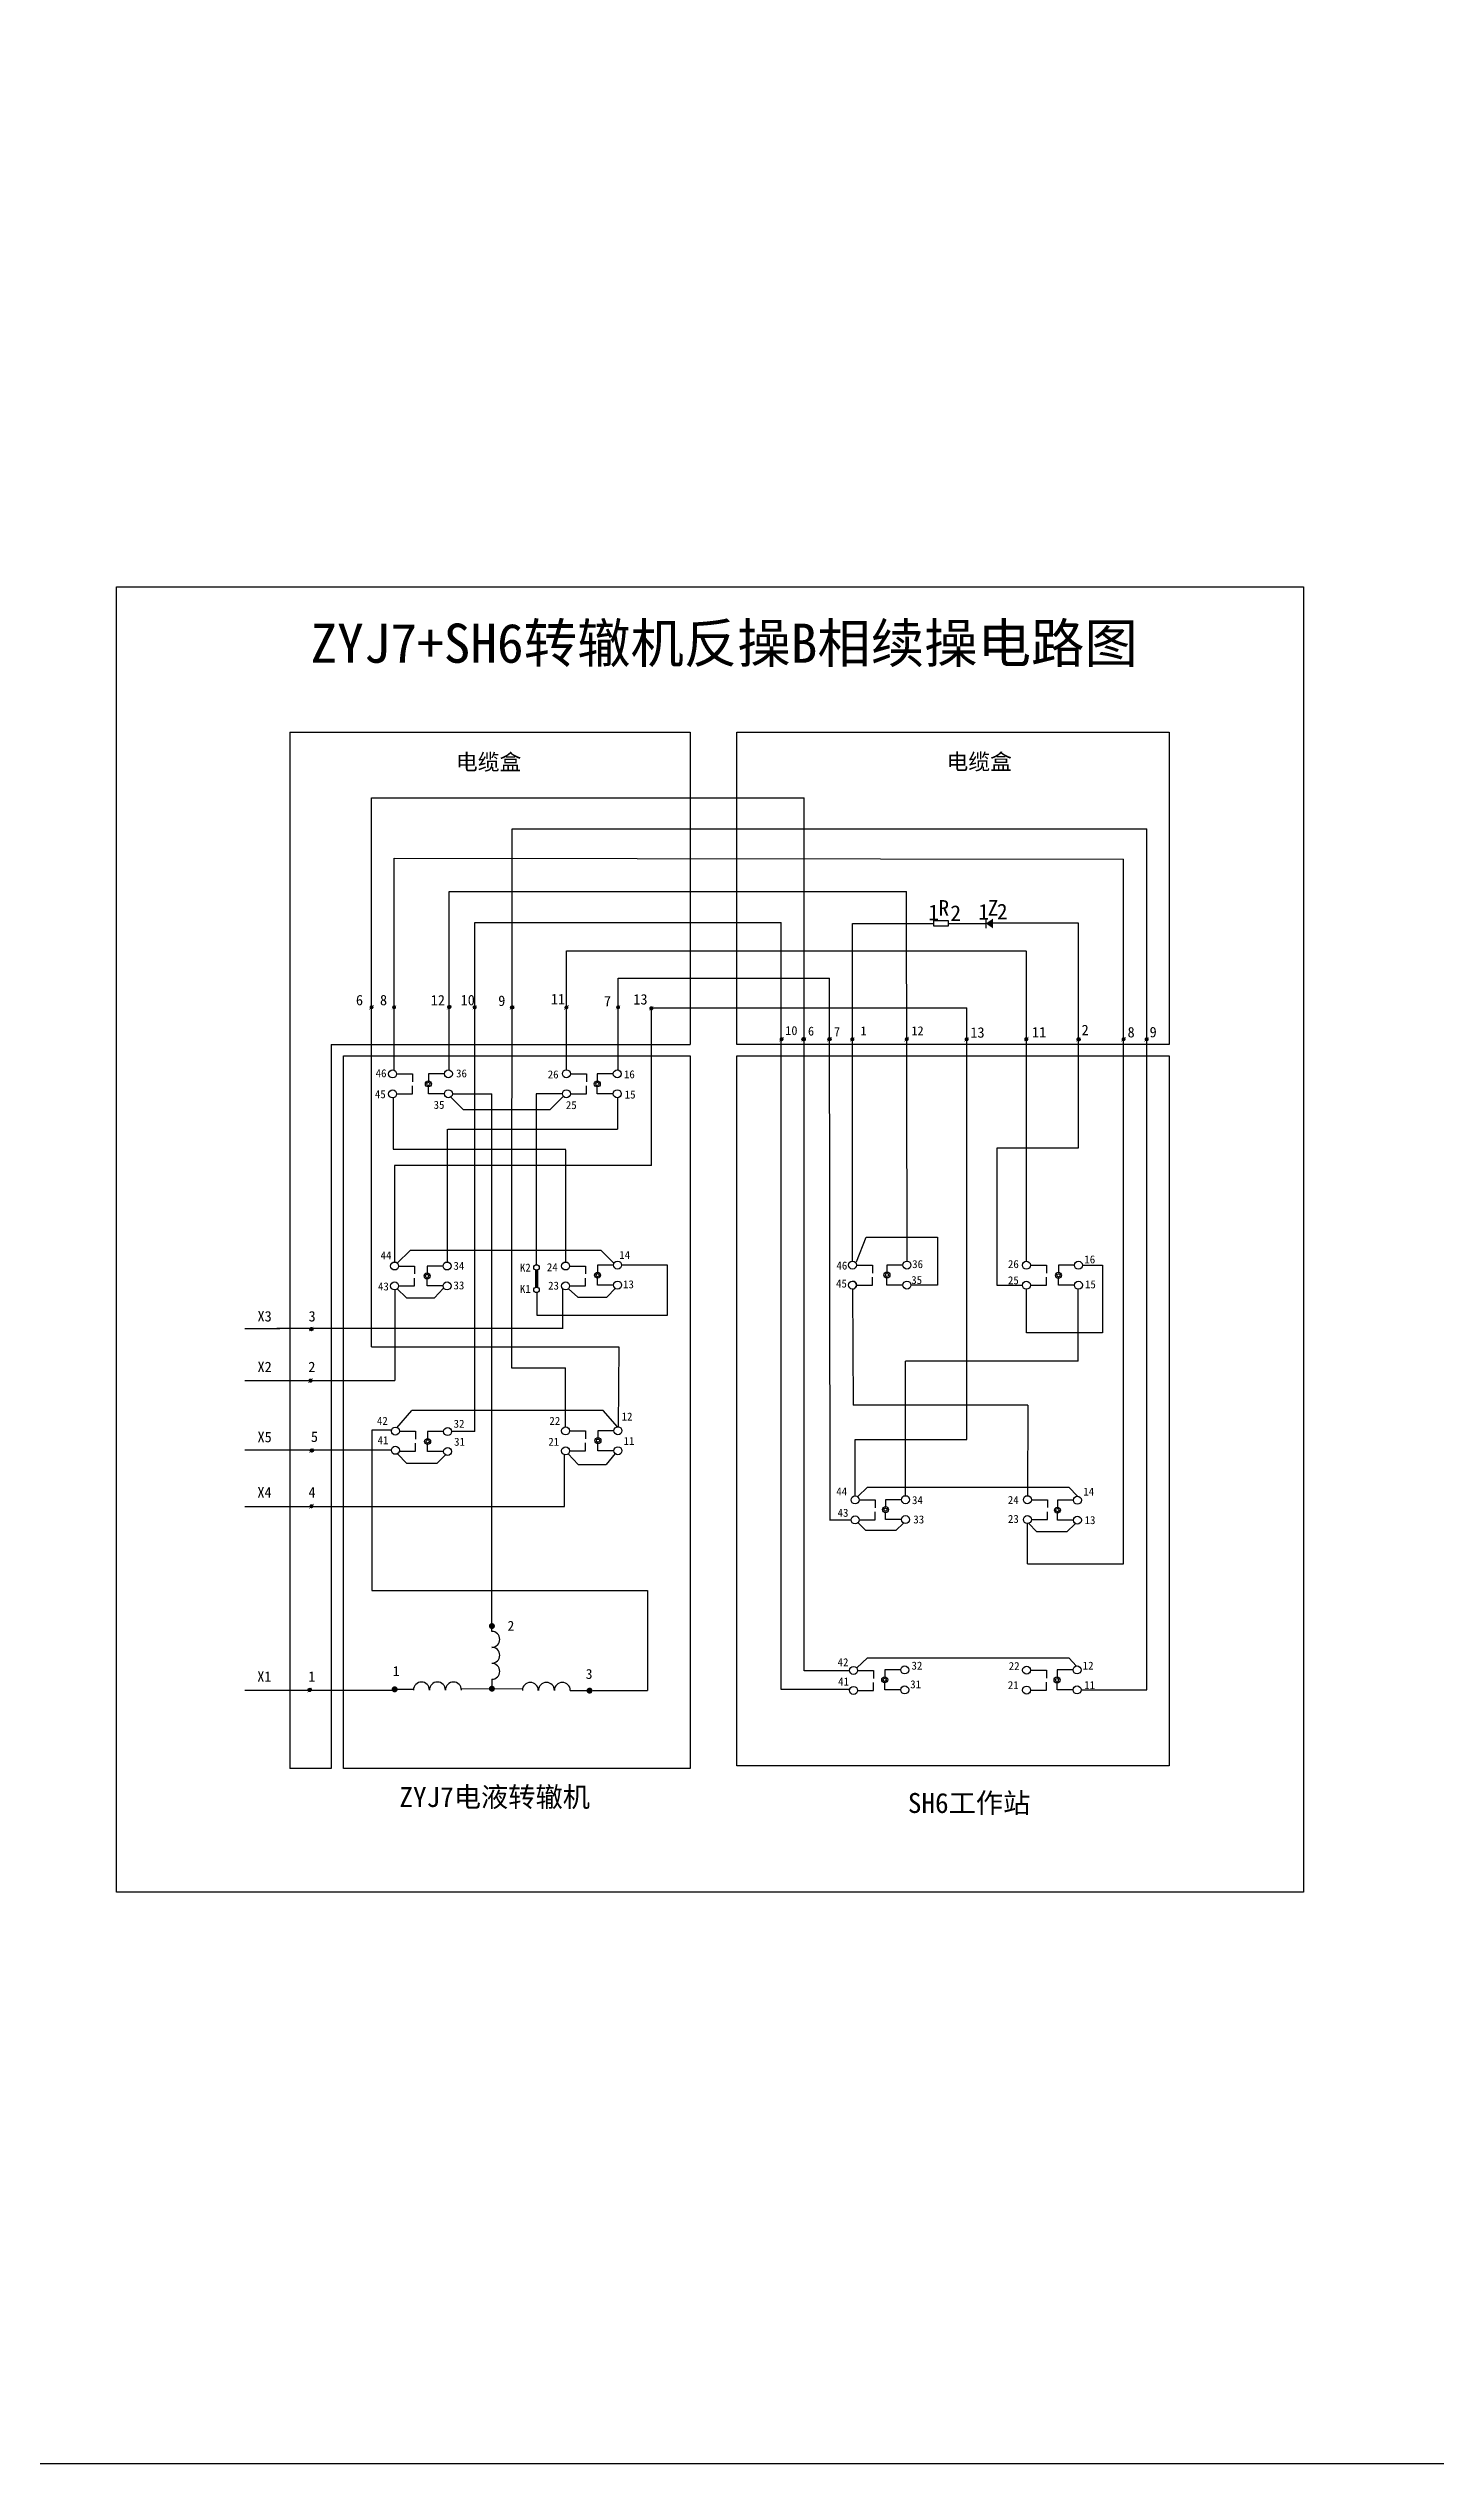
# Model space of a CAD drawing. Header units: millimetres. Extents: x 683 to 10813, y 550 to 4251.
# Drawn here: x 5162 to 6224, y 550 to 2400 of the extents above; entities that cross this region are included whole.
import ezdxf
from ezdxf.enums import TextEntityAlignment as Align

# ---------------------------------------------------------------- set-up
doc = ezdxf.new("R2010")
doc.units = ezdxf.units.MM
doc.styles.add('宋体', font='SimSun.ttf')

# ---------------------------------------------------------------- blocks, each defined once
blk = doc.blocks.new('R')
blk.add_lwpolyline([(8, -1.6), (0, -1.6), (0, 1.6), (8, 1.6)], close=True)

msp = doc.modelspace()

# ---------------------------------------------------------------- hatches: boundary and pattern name
msp.add_hatch(color=256).paths.add_polyline_path([(5879.8, 1729.9), (5885.3, 1733.6), (5885.3, 1726.2)])
msp.add_hatch(color=256).paths.add_polyline_path([(5879.8, 1729.9), (5885.3, 1733.6), (5885.3, 1726.2)])

# ---------------------------------------------------------------- linework, layer by layer
for p, q in [((5346.7, 1876.5), (5346.7, 1082.5)), ((5346.7, 1876.5), (5653.3, 1876.5)), ((5653.3, 1876.5), (5653.3, 1637.3)), ((5409.2, 1826.2), (5740.6, 1826.2)), ((5516.6, 1389.4), (5517.1, 1802.3)), ((5517.1, 1802.3), (6003.1, 1802.3)), ((5426.5, 1617.5), (5426.7, 1780)), ((5426.5, 1617.5), (5426.7, 1780)), ((5426.7, 1780), (5985.4, 1779.1)), ((5426.7, 1780), (5985.4, 1779.1)), ((5985.4, 1301.2), (5985.4, 1779.1)), ((5985.4, 1239.3), (5985.4, 1779.1)), ((5468.6, 1617.6), (5468.6, 1754.4)), ((5468.6, 1754.4), (5819, 1754.4)), ((5819.7, 1471.3), (5819, 1754.4)), ((5819.7, 1471.3), (5819, 1754.4)), ((5488.4, 1340.6), (5488.3, 1730.7)), ((5488.3, 1730.7), (5723.1, 1730.7)), ((5488.4, 1340.6), (5488.3, 1730.7)), ((5488.3, 1730.7), (5723.1, 1730.7)), ((5723.1, 1143.2), (5723.1, 1730.7)), ((5777.6, 1729.9), (5840, 1729.9)), ((5777.7, 1471.2), (5777.6, 1729.9)), ((5777.7, 1471.2), (5777.6, 1729.9)), ((5851, 1729.9), (5854.5, 1729.9)), ((5851, 1729.9), (5854.5, 1729.9)), ((5854.5, 1729.9), (5879.7, 1729.9)), ((5854.5, 1729.9), (5879.8, 1729.9)), ((5879.8, 1733.6), (5879.8, 1726.2)), ((5879.8, 1733.6), (5879.8, 1726.2)), ((5950.8, 1730), (5885.3, 1730)), ((5950.8, 1730), (5885.3, 1730)), ((5950.8, 1558.1), (5950.8, 1730)), ((5558.5, 1618), (5558.5, 1708.8)), ((5558.5, 1708.8), (5910.4, 1708.8)), ((5558.5, 1618), (5558.5, 1708.8)), ((5558.5, 1708.8), (5910.4, 1708.8)), ((5910.8, 1708.8), (5910.8, 1471.1)), ((5910.8, 1708.8), (5910.8, 1471.1)), ((5598.1, 1618), (5598.1, 1688)), ((5598.1, 1618), (5598.1, 1687.5)), ((5598.2, 1688), (5760.2, 1687.9)), ((5760.6, 1272.9), (5760.2, 1687.9)), ((5623.8, 1544.5), (5623.8, 1665.2)), ((5625.1, 1665.2), (5865.2, 1665.2)), ((5625.1, 1665.2), (5865.2, 1665.2)), ((5865.2, 1334.5), (5865.2, 1665.2)), ((5378.2, 1637.3), (5378.2, 1082.5)), ((5378.2, 1637.3), (5653.3, 1637.3)), ((5428.5, 1614.6), (5440.7, 1614.6)), ((5428.5, 1614.6), (5440.7, 1614.6)), ((5440.7, 1614.6), (5440.7, 1608.5)), ((5440.7, 1614.6), (5440.7, 1608.5)), ((5465.1, 1614.7), (5452.8, 1614.7)), ((5452.8, 1614.7), (5452.8, 1608.6)), ((5465.1, 1614.7), (5452.8, 1614.7)), ((5452.8, 1614.7), (5452.8, 1608.6)), ((5561.5, 1614.8), (5573.8, 1614.8)), ((5561.5, 1614.8), (5573.8, 1614.8)), ((5573.8, 1614.8), (5573.8, 1608.7)), ((5573.8, 1614.8), (5573.8, 1608.7)), ((5594.5, 1614.7), (5582.2, 1614.7)), ((5582.2, 1614.7), (5582.2, 1608.6)), ((5594.5, 1614.7), (5582.2, 1614.7)), ((5582.2, 1614.7), (5582.2, 1608.6)), ((5425.9, 1596.2), (5425.9, 1557.1)), ((5425.9, 1596.2), (5425.9, 1557.1)), ((5428.5, 1599.3), (5440.7, 1599.3)), ((5428.5, 1599.3), (5440.7, 1599.3)), ((5440.7, 1599.3), (5440.7, 1605.4)), ((5440.7, 1599.3), (5440.7, 1605.4)), ((5452.8, 1599.4), (5452.8, 1605.5)), ((5452.8, 1599.4), (5452.8, 1605.5)), ((5465.1, 1599.4), (5452.8, 1599.4)), ((5465.1, 1599.4), (5452.8, 1599.4)), ((5470.2, 1596.6), (5479.5, 1587.3)), ((5470.2, 1596.6), (5479.5, 1587.3)), ((5471.2, 1599.4), (5501.5, 1599.4)), ((5471.2, 1599.4), (5501.5, 1599.4)), ((5501.5, 1194), (5501.5, 1599.4)), ((5501.5, 1194), (5501.5, 1599.4)), ((5555.4, 1599.3), (5535.3, 1599.3)), ((5555.4, 1599.3), (5535.3, 1599.3)), ((5535.3, 1599.3), (5535.4, 1468.5)), ((5556.3, 1597.5), (5546.1, 1587.3)), ((5556.3, 1597.5), (5546.1, 1587.3)), ((5561.5, 1599.5), (5573.8, 1599.5)), ((5561.5, 1599.5), (5573.8, 1599.5)), ((5573.8, 1599.5), (5573.8, 1605.6)), ((5573.8, 1599.5), (5573.8, 1605.6)), ((5582.2, 1599.4), (5582.2, 1605.5)), ((5582.2, 1599.4), (5582.2, 1605.5)), ((5594.5, 1599.4), (5582.2, 1599.4)), ((5594.5, 1599.4), (5582.2, 1599.4)), ((5597.6, 1596.2), (5597.6, 1572.4)), ((5597.6, 1596.2), (5597.6, 1572.4)), ((5479.5, 1587.3), (5546.1, 1587.3)), ((5479.5, 1587.3), (5546.1, 1587.3)), ((5425.9, 1557.1), (5558, 1557.1)), ((5425.9, 1557.1), (5558, 1557.1)), ((5467.5, 1470.9), (5467.5, 1572.4)), ((5467.7, 1572.4), (5597.6, 1572.4)), ((5558.2, 1470.9), (5558.2, 1556.6)), ((5558.2, 1470.9), (5558.2, 1556.6)), ((5888.4, 1452.6), (5888.5, 1558.1)), ((5888.5, 1558.1), (5950.8, 1558.1)), ((5623.8, 1544.5), (5426.9, 1544.5)), ((5426.9, 1544.5), (5426.9, 1470.6)), ((5780.7, 1470.7), (5788.1, 1489.5)), ((5788.1, 1489.5), (5842.9, 1489.5)), ((5842.9, 1489.5), (5842.9, 1452.9)), ((5429, 1469.6), (5438.8, 1479.4)), ((5429, 1469.6), (5438.8, 1479.4)), ((5429.9, 1467.5), (5442.2, 1467.5)), ((5429.9, 1467.5), (5442.2, 1467.5)), ((5585.2, 1479.4), (5438.8, 1479.4)), ((5585.2, 1479.4), (5438.8, 1479.4)), ((5442.2, 1467.5), (5442.2, 1461.4)), ((5442.2, 1467.5), (5442.2, 1461.4)), ((5464, 1467.5), (5451.8, 1467.5)), ((5451.8, 1467.5), (5451.8, 1461.4)), ((5464, 1467.5), (5451.8, 1467.5)), ((5451.8, 1467.5), (5451.8, 1461.4)), ((5534.9, 1464.6), (5534.9, 1451)), ((5534.9, 1464.6), (5534.9, 1451)), ((5535.6, 1464.3), (5535.6, 1451.3)), ((5535.6, 1464.3), (5535.6, 1451.3)), ((5536.4, 1464.5), (5536.4, 1451)), ((5536.4, 1464.5), (5536.4, 1451)), ((5560.9, 1467.5), (5573.2, 1467.5)), ((5560.9, 1467.5), (5573.2, 1467.5)), ((5573.2, 1467.5), (5573.2, 1461.4)), ((5573.2, 1467.5), (5573.2, 1461.4)), ((5582.4, 1468.2), (5582.4, 1462)), ((5594.6, 1468.2), (5582.4, 1468.2)), ((5582.4, 1468.2), (5582.4, 1462)), ((5594.6, 1468.2), (5582.4, 1468.2)), ((5594.9, 1469.7), (5585.2, 1479.4)), ((5594.9, 1469.7), (5585.2, 1479.4)), ((5636, 1468.2), (5600.7, 1468.2)), ((5636, 1429.9), (5636, 1468.2)), ((5780.7, 1468.2), (5793, 1468.2)), ((5780.7, 1468.2), (5793, 1468.2)), ((5793, 1468.2), (5793, 1462)), ((5793, 1468.2), (5793, 1462)), ((5816.3, 1468.2), (5804.1, 1468.2)), ((5804.1, 1468.2), (5804.1, 1462.1)), ((5816.3, 1468.2), (5804.1, 1468.2)), ((5804.1, 1468.2), (5804.1, 1462.1)), ((5914, 1468.1), (5926.2, 1468.1)), ((5914, 1468.1), (5926.2, 1468.1)), ((5926.2, 1468.1), (5926.2, 1462)), ((5926.2, 1468.1), (5926.2, 1462)), ((5935.5, 1468.1), (5935.5, 1462)), ((5947.7, 1468.1), (5935.5, 1468.1)), ((5935.5, 1468.1), (5935.5, 1462)), ((5947.7, 1468.1), (5935.5, 1468.1)), ((5953.8, 1468.1), (5969.2, 1468.1)), ((5969.2, 1468.1), (5969.2, 1416.4)), ((5427.2, 1449.2), (5427, 1379.7)), ((5428.6, 1450.3), (5436, 1443.2)), ((5429.9, 1452.2), (5442.2, 1452.2)), ((5429.9, 1452.2), (5442.2, 1452.2)), ((5436, 1443.2), (5457.6, 1443.2)), ((5442.2, 1452.2), (5442.2, 1458.3)), ((5442.2, 1452.2), (5442.2, 1458.3)), ((5451.8, 1452.2), (5451.8, 1458.4)), ((5464, 1452.2), (5451.8, 1452.2)), ((5464.2, 1450.3), (5457.6, 1443.2)), ((5535.9, 1447.1), (5535.9, 1429.9)), ((5535.9, 1447.1), (5535.9, 1429.9)), ((5555.6, 1449.4), (5555.6, 1419.4)), ((5555.6, 1449.4), (5555.6, 1419.4)), ((5560.1, 1449.9), (5567.2, 1443.6)), ((5560.1, 1449.9), (5567.2, 1443.6)), ((5560.9, 1452.2), (5573.2, 1452.2)), ((5560.9, 1452.2), (5573.2, 1452.2)), ((5567.2, 1443.6), (5589.4, 1443.6)), ((5567.2, 1443.6), (5589.4, 1443.6)), ((5573.2, 1452.2), (5573.2, 1458.3)), ((5573.2, 1452.2), (5573.2, 1458.3)), ((5582.4, 1452.9), (5582.4, 1459)), ((5582.4, 1452.9), (5582.4, 1459)), ((5594.6, 1452.9), (5582.4, 1452.9)), ((5594.6, 1452.9), (5582.4, 1452.9)), ((5596.1, 1450.4), (5589.4, 1443.6)), ((5596.1, 1450.4), (5589.4, 1443.6)), ((5777.7, 1449.7), (5778.1, 1360.8)), ((5780.7, 1452.9), (5793, 1452.9)), ((5780.7, 1452.9), (5793, 1452.9)), ((5793, 1452.9), (5793, 1459)), ((5793, 1452.9), (5793, 1459)), ((5804.1, 1452.9), (5804.1, 1459)), ((5804.1, 1452.9), (5804.1, 1459)), ((5816.3, 1452.9), (5804.1, 1452.9)), ((5816.3, 1452.9), (5804.1, 1452.9)), ((5842.9, 1452.9), (5822.5, 1452.9)), ((5907.9, 1452.6), (5888.4, 1452.6)), ((5888.4, 1452.6), (5888.4, 1452.6)), ((5907.9, 1452.6), (5888.4, 1452.6)), ((5888.4, 1452.6), (5888.4, 1452.6)), ((5910.9, 1416.4), (5910.9, 1449.7)), ((5914, 1452.8), (5926.2, 1452.8)), ((5914, 1452.8), (5926.2, 1452.8)), ((5926.2, 1452.8), (5926.2, 1458.9)), ((5926.2, 1452.8), (5926.2, 1458.9)), ((5935.5, 1452.8), (5935.5, 1458.9)), ((5935.5, 1452.8), (5935.5, 1458.9)), ((5947.7, 1452.8), (5935.5, 1452.8)), ((5947.7, 1452.8), (5935.5, 1452.8)), ((5950.5, 1434.5), (5950.5, 1449.6)), ((5950.5, 1394.7), (5950.5, 1449.6)), ((5535.9, 1429.9), (5636, 1429.9)), ((5312.3, 1419.5), (5339, 1419.5)), ((5312.3, 1419.5), (5339, 1419.5)), ((5555.8, 1419.5), (5336.6, 1419.5)), ((5555.8, 1419.5), (5336.6, 1419.5)), ((5969.2, 1416.4), (5910.9, 1416.4)), ((5950.5, 1394.7), (5818.3, 1394.7)), ((5818.3, 1333.6), (5818.3, 1394.7)), ((5818.3, 1291.6), (5818.3, 1394.7)), ((5950.5, 1394.7), (5823.3, 1394.7)), ((5312.3, 1379.7), (5427, 1379.7)), ((5818.3, 1333.6), (5818.3, 1383.2)), ((5428.7, 1343.6), (5440.1, 1356.7)), ((5586.8, 1356.9), (5440.2, 1356.9)), ((5597.6, 1344.4), (5586.8, 1356.9)), ((5597.6, 1344.4), (5586.8, 1356.9)), ((5911.9, 1360.8), (5778.1, 1360.8)), ((5911.9, 1360.8), (5911.7, 1291.5)), ((5424.7, 1341.8), (5409.4, 1341.8)), ((5430.5, 1341), (5442.8, 1341)), ((5430.5, 1341), (5442.8, 1341)), ((5442.8, 1341), (5442.8, 1334.9)), ((5442.8, 1341), (5442.8, 1334.9)), ((5464.4, 1340.7), (5452.2, 1340.7)), ((5452.2, 1340.7), (5452.2, 1334.6)), ((5464.4, 1340.7), (5452.2, 1340.7)), ((5452.2, 1340.7), (5452.2, 1334.6)), ((5488.4, 1340.6), (5470.6, 1340.6)), ((5582.7, 1341.3), (5582.7, 1335.2)), ((5595, 1341.3), (5582.7, 1341.3)), ((5582.7, 1341.3), (5582.7, 1335.2)), ((5595, 1341.3), (5582.7, 1341.3)), ((5779.7, 1291.4), (5779.7, 1334.5)), ((5779.7, 1334.5), (5865.2, 1334.5)), ((5424.5, 1326.3), (5312.3, 1326.4)), ((5424.5, 1326.3), (5312.3, 1326.4)), ((5429.1, 1323.7), (5436.3, 1316.2)), ((5429.1, 1323.7), (5436.3, 1316.2)), ((5430.5, 1325.7), (5442.8, 1325.7)), ((5430.5, 1325.7), (5442.8, 1325.7)), ((5459.3, 1316.2), (5436.3, 1316.2)), ((5459.3, 1316.2), (5436.3, 1316.2)), ((5442.8, 1325.7), (5442.8, 1331.8)), ((5442.8, 1325.7), (5442.8, 1331.8)), ((5452.2, 1325.4), (5452.2, 1331.5)), ((5452.2, 1325.4), (5452.2, 1331.5)), ((5464.4, 1325.4), (5452.2, 1325.4)), ((5464.4, 1325.4), (5452.2, 1325.4)), ((5465.8, 1322.8), (5459.3, 1316.2)), ((5465.8, 1322.8), (5459.3, 1316.2)), ((5557, 1283.3), (5557, 1323)), ((5560, 1323.7), (5567.5, 1315.5)), ((5560, 1323.7), (5567.5, 1315.5)), ((5560.9, 1325.9), (5573.2, 1325.9)), ((5567.5, 1315.5), (5589.1, 1315.5)), ((5567.5, 1315.5), (5589.1, 1315.5)), ((5573.2, 1325.9), (5573.2, 1332)), ((5582.7, 1326), (5582.7, 1332.2)), ((5582.7, 1326), (5582.7, 1332.2)), ((5595, 1326), (5582.7, 1326)), ((5595, 1326), (5582.7, 1326)), ((5596, 1323.8), (5589.1, 1315.5)), ((5596, 1323.8), (5589.1, 1315.5)), ((5779.7, 1291.4), (5779.7, 1309.5)), ((5781.7, 1290.9), (5789.1, 1298)), ((5781.7, 1290.9), (5789.1, 1298)), ((5789.1, 1298), (5943.4, 1298)), ((5789.1, 1298), (5943.4, 1298)), ((5950, 1291.2), (5943.4, 1298)), ((5950, 1291.2), (5943.4, 1298)), ((5312.3, 1283.3), (5557, 1283.3)), ((5782.7, 1288.3), (5795, 1288.3)), ((5782.7, 1288.3), (5795, 1288.3)), ((5795, 1288.3), (5795, 1282.2)), ((5795, 1288.3), (5795, 1282.2)), ((5795, 1273), (5795, 1279.2)), ((5795, 1273), (5795, 1279.2)), ((5815.2, 1288.5), (5803, 1288.5)), ((5803, 1288.5), (5803, 1282.4)), ((5815.2, 1288.5), (5803, 1288.5)), ((5803, 1288.5), (5803, 1282.4)), ((5803, 1273.2), (5803, 1279.3)), ((5803, 1273.2), (5803, 1279.3)), ((5914.8, 1288.5), (5927, 1288.5)), ((5914.8, 1288.5), (5927, 1288.5)), ((5927, 1288.5), (5927, 1282.4)), ((5927, 1288.5), (5927, 1282.4)), ((5927, 1273.2), (5927, 1279.3)), ((5927, 1273.2), (5927, 1279.3)), ((5934.7, 1288.1), (5934.7, 1282)), ((5946.9, 1288.1), (5934.7, 1288.1)), ((5934.7, 1288.1), (5934.7, 1282)), ((5946.9, 1288.1), (5934.7, 1288.1)), ((5934.7, 1272.8), (5934.7, 1278.9)), ((5934.7, 1272.8), (5934.7, 1278.9)), ((5776.6, 1272.9), (5760.1, 1272.9)), ((5776.6, 1272.9), (5760.1, 1272.9)), ((5781.9, 1271), (5788, 1264.9)), ((5781.9, 1271), (5788, 1264.9)), ((5782.7, 1273), (5795, 1273)), ((5782.7, 1273), (5795, 1273)), ((5811, 1264.9), (5788, 1264.9)), ((5811, 1264.9), (5788, 1264.9)), ((5815.2, 1273.2), (5803, 1273.2)), ((5815.2, 1273.2), (5803, 1273.2)), ((5816.7, 1270.6), (5811, 1264.9)), ((5816.7, 1270.6), (5811, 1264.9)), ((5911.7, 1259.1), (5911.7, 1270.2)), ((5911.7, 1239.3), (5911.7, 1270.2)), ((5912.6, 1270.5), (5918.8, 1263.8)), ((5912.6, 1270.5), (5918.8, 1263.8)), ((5914.8, 1273.2), (5927, 1273.2)), ((5914.8, 1273.2), (5927, 1273.2)), ((5941.9, 1263.8), (5918.8, 1263.8)), ((5941.9, 1263.8), (5918.8, 1263.8)), ((5946.9, 1272.8), (5934.7, 1272.8)), ((5946.9, 1272.8), (5934.7, 1272.8)), ((5948.2, 1270.1), (5941.9, 1263.8)), ((5948.2, 1270.1), (5941.9, 1263.8)), ((5941.9, 1263.8), (5941.9, 1263.8)), ((5941.9, 1263.8), (5941.9, 1263.8)), ((5911.7, 1239.3), (5985.4, 1239.3)), ((5620.7, 1210.8), (5620.7, 1142.4)), ((5501.4, 1187.6), (5501.4, 1189.5)), ((5501.4, 1187.6), (5501.4, 1189.5)), ((5780.9, 1159.7), (5789.1, 1167.4)), ((5789.1, 1167.4), (5943.4, 1167.4)), ((5949.2, 1161), (5943.4, 1167.4)), ((5501.4, 1150.9), (5501.4, 1145.4)), ((5501.4, 1150.9), (5501.4, 1145.4)), ((5775.5, 1157.4), (5740.6, 1157.4)), ((5781.6, 1157.7), (5793.8, 1157.7)), ((5781.6, 1157.7), (5793.8, 1157.7)), ((5793.8, 1157.7), (5793.8, 1151.6)), ((5793.8, 1157.7), (5793.8, 1151.6)), ((5793.8, 1142.4), (5793.8, 1148.5)), ((5793.8, 1142.4), (5793.8, 1148.5)), ((5814.7, 1158.1), (5802.4, 1158.1)), ((5802.4, 1158.1), (5802.4, 1152)), ((5814.7, 1158.1), (5802.4, 1158.1)), ((5802.4, 1158.1), (5802.4, 1152)), ((5802.4, 1142.8), (5802.4, 1148.9)), ((5802.4, 1142.8), (5802.4, 1148.9)), ((5914.1, 1157.9), (5926.4, 1157.9)), ((5914.1, 1157.9), (5926.4, 1157.9)), ((5926.4, 1157.9), (5926.4, 1151.8)), ((5926.4, 1157.9), (5926.4, 1151.8)), ((5926.4, 1142.6), (5926.4, 1148.7)), ((5926.4, 1142.6), (5926.4, 1148.7)), ((5934.4, 1142.8), (5934.4, 1148.9)), ((5934.4, 1142.8), (5934.4, 1148.9)), ((5312.3, 1142.6), (5424.9, 1142.6)), ((5312.3, 1142.6), (5424.9, 1142.6)), ((5441.1, 1143), (5428.7, 1143)), ((5441.1, 1143), (5428.7, 1143)), ((5478.1, 1143.7), (5525.2, 1143.8)), ((5578.8, 1142.4), (5620.7, 1142.4)), ((5775.8, 1143.2), (5723.1, 1143.2)), ((5775.8, 1143.2), (5723.1, 1143.2)), ((5775.8, 1143.2), (5775.8, 1143.2)), ((5775.8, 1143.2), (5775.8, 1143.2)), ((5781.6, 1142.4), (5793.8, 1142.4)), ((5781.6, 1142.4), (5793.8, 1142.4)), ((5814.7, 1142.8), (5802.4, 1142.8)), ((5814.7, 1142.8), (5802.4, 1142.8)), ((5910.8, 1139.7), (5910.8, 1139.5)), ((5910.8, 1139.7), (5910.8, 1139.5)), ((5914.1, 1142.6), (5926.4, 1142.6)), ((5914.1, 1142.6), (5926.4, 1142.6)), ((5946.6, 1142.8), (5934.4, 1142.8)), ((5378.2, 1082.5), (5346.7, 1082.5)), ((5378.2, 1082.5), (5346.7, 1082.5))]:
    msp.add_line(p, q)
at = {"color": 3}
for p, q in [((5409.2, 1405.7), (5409.2, 1826.2)), ((5409.2, 1826.2), (5740.6, 1826.2)), ((5740.6, 1157.4), (5740.6, 1826.2)), ((5516.6, 1389.4), (5517.1, 1802.3)), ((5517.1, 1802.3), (6003.1, 1802.3)), ((6003.1, 1142.8), (6003.1, 1802.3)), ((5409.2, 1405.7), (5598.7, 1405.7)), ((5516.5, 1389.4), (5557.9, 1389.4)), ((5516.5, 1389.4), (5557.9, 1389.4)), ((5557.9, 1344.2), (5557.9, 1389.4)), ((5557.9, 1344.2), (5557.9, 1389.4)), ((5598.7, 1405.7), (5598.1, 1344.4)), ((5428.7, 1343.6), (5440.1, 1356.7)), ((5586.8, 1356.9), (5440.2, 1356.9)), ((5424.7, 1341.8), (5409.4, 1341.8)), ((5409.4, 1341.8), (5409.4, 1219)), ((5560.9, 1341.2), (5573.2, 1341.2)), ((5560.9, 1341.2), (5573.2, 1341.2)), ((5573.2, 1341.2), (5573.2, 1335)), ((5573.2, 1341.2), (5573.2, 1335)), ((5557, 1283.3), (5557, 1323)), ((5560.9, 1325.9), (5573.2, 1325.9)), ((5573.2, 1325.9), (5573.2, 1332)), ((5312.3, 1283.3), (5557, 1283.3)), ((5409.4, 1219), (5620.7, 1219)), ((5620.7, 1219), (5620.7, 1142.4)), ((5780.9, 1159.7), (5789.1, 1167.4)), ((5789.1, 1167.4), (5943.4, 1167.4)), ((5949.2, 1161), (5943.4, 1167.4)), ((5775.5, 1157.4), (5740.6, 1157.4)), ((5934.4, 1158.1), (5934.4, 1151.9)), ((5946.6, 1158.1), (5934.4, 1158.1)), ((5934.4, 1158.1), (5934.4, 1151.9)), ((5946.6, 1158.1), (5934.4, 1158.1)), ((5501.7, 1143.7), (5525.2, 1143.8)), ((5561.5, 1142.4), (5574, 1142.4)), ((5561.5, 1142.4), (5574, 1142.4)), ((5578.8, 1142.4), (5620.7, 1142.4)), ((5946.6, 1142.8), (5934.4, 1142.8)), ((5952.7, 1142.8), (6003.1, 1142.8))]:
    msp.add_line(p, q, dxfattribs=at)
for points in [[(2953.4, 4250.5), (7369.9, 4250.5), (7369.9, 550), (2953.4, 550)], [(5689, 1876.5), (6020.4, 1876.5), (6020.4, 1637.3), (5689, 1637.3)], [(5387.7, 1628.6), (5653.3, 1628.6), (5653.3, 1082.5), (5387.7, 1082.5)], [(5689, 1628.6), (6020.4, 1628.6), (6020.4, 1084.6), (5689, 1084.6)]]:
    msp.add_lwpolyline(points, close=True)
at = {"color": 2, "linetype": 'ByBlock'}
msp.add_lwpolyline([(5213.9, 1987.8), (6123.2, 1987.8), (6123.2, 987.8), (5213.9, 987.8)], close=True, dxfattribs=at)
at = {"const_width": 0.292}
for points in [[(5409.3, 1665.7), (5407.5, 1663.9)], [(5409.3, 1665.7), (5407.5, 1663.9)], [(5409.3, 1665.7), (5411, 1667.5)], [(5409.3, 1665.7), (5411, 1667.5)], [(5426.5, 1665.7), (5424.7, 1663.9)], [(5426.5, 1665.7), (5424.7, 1663.9)], [(5426.5, 1665.7), (5428.3, 1667.5)], [(5426.5, 1665.7), (5428.3, 1667.5)], [(5468.6, 1665.7), (5466.9, 1663.9)], [(5468.6, 1665.7), (5466.9, 1663.9)], [(5468.6, 1665.7), (5470.4, 1667.5)], [(5468.6, 1665.7), (5470.4, 1667.5)], [(5488.3, 1665.7), (5486.5, 1663.9)], [(5488.3, 1665.7), (5486.5, 1663.9)], [(5488.3, 1665.7), (5490.1, 1667.5)], [(5488.3, 1665.7), (5490.1, 1667.5)], [(5517, 1665.7), (5515.2, 1663.9)], [(5517, 1665.7), (5515.2, 1663.9)], [(5517, 1665.7), (5518.7, 1667.5)], [(5517, 1665.7), (5518.7, 1667.5)], [(5558.5, 1665.6), (5556.7, 1663.8)], [(5558.5, 1665.6), (5556.7, 1663.8)], [(5558.5, 1665.6), (5560.3, 1667.4)], [(5558.5, 1665.6), (5560.3, 1667.4)], [(5598.1, 1665.7), (5596.3, 1663.9)], [(5598.1, 1665.7), (5596.3, 1663.9)], [(5598.1, 1665.7), (5599.9, 1667.5)], [(5598.1, 1665.7), (5599.9, 1667.5)], [(5623.6, 1664.9), (5625.4, 1666.7)], [(5623.6, 1664.9), (5625.4, 1666.7)], [(5623.6, 1664.9), (5621.8, 1663.1)], [(5623.6, 1664.9), (5621.8, 1663.1)], [(5723.4, 1641.2), (5721.6, 1639.5)], [(5723.4, 1641.2), (5721.6, 1639.5)], [(5723.4, 1641.2), (5725.1, 1643)], [(5723.4, 1641.2), (5725.1, 1643)], [(5740.6, 1641.2), (5738.8, 1639.5)], [(5740.6, 1641.2), (5738.8, 1639.5)], [(5740.6, 1641.2), (5742.4, 1643)], [(5740.6, 1641.2), (5742.4, 1643)], [(5760.2, 1641.2), (5758.4, 1639.5)], [(5760.2, 1641.2), (5758.4, 1639.5)], [(5760.2, 1641.2), (5761.9, 1643)], [(5760.2, 1641.2), (5761.9, 1643)], [(5777.6, 1641.2), (5775.8, 1639.5)], [(5777.6, 1641.2), (5775.8, 1639.5)], [(5777.6, 1641.2), (5779.4, 1643)], [(5777.6, 1641.2), (5779.4, 1643)], [(5819.3, 1641.3), (5817.5, 1639.5)], [(5819.3, 1641.3), (5817.5, 1639.5)], [(5819.3, 1641.3), (5821, 1643.1)], [(5819.3, 1641.3), (5821, 1643.1)], [(5865.2, 1641.2), (5863.4, 1639.5)], [(5865.2, 1641.2), (5863.4, 1639.5)], [(5865.2, 1641.2), (5867, 1643)], [(5865.2, 1641.2), (5867, 1643)], [(5910.8, 1641.2), (5909, 1639.5)], [(5910.8, 1641.2), (5909, 1639.5)], [(5910.8, 1641.2), (5912.6, 1643)], [(5910.8, 1641.2), (5912.6, 1643)], [(5950.8, 1641.2), (5949, 1639.5)], [(5950.8, 1641.2), (5949, 1639.5)], [(5950.8, 1641.2), (5952.6, 1643)], [(5950.8, 1641.2), (5952.6, 1643)], [(5985.4, 1641.2), (5983.6, 1639.5)], [(5985.4, 1641.2), (5983.6, 1639.5)], [(5985.4, 1641.2), (5987.1, 1643)], [(5985.4, 1641.2), (5987.1, 1643)], [(6003.1, 1641.2), (6001.3, 1639.5)], [(6003.1, 1641.2), (6001.3, 1639.5)], [(6003.1, 1641.2), (6004.9, 1643)], [(6003.1, 1641.2), (6004.9, 1643)], [(5363.2, 1419.3), (5361.4, 1417.6)], [(5363.2, 1419.3), (5361.4, 1417.6)], [(5363.2, 1419.3), (5365, 1421.1)], [(5363.2, 1419.3), (5365, 1421.1)], [(5362.5, 1379.7), (5360.7, 1377.9)], [(5362.5, 1379.7), (5360.7, 1377.9)], [(5362.5, 1379.7), (5364.3, 1381.5)], [(5362.5, 1379.7), (5364.3, 1381.5)], [(5363.4, 1326.1), (5361.6, 1324.4)], [(5363.4, 1326.1), (5361.6, 1324.4)], [(5363.4, 1326.1), (5365.2, 1327.9)], [(5363.4, 1326.1), (5365.2, 1327.9)], [(5363.3, 1283.5), (5361.5, 1281.7)], [(5363.3, 1283.5), (5361.5, 1281.7)], [(5363.3, 1283.5), (5365.1, 1285.3)], [(5363.3, 1283.5), (5365.1, 1285.3)], [(5361.7, 1142.6), (5359.9, 1140.8)], [(5361.7, 1142.6), (5359.9, 1140.8)], [(5361.7, 1142.6), (5363.5, 1144.4)], [(5361.7, 1142.6), (5363.5, 1144.4)]]:
    msp.add_lwpolyline(points, dxfattribs=at)
for points, const_width in [([(5408.5, 1665.7, 1), (5410, 1665.7, 1)], 1.56), ([(5408.5, 1665.7, 1), (5410, 1665.7, 1)], 1.56), ([(5425.8, 1665.7, 1), (5427.3, 1665.7, 1)], 1.56), ([(5425.8, 1665.7, 1), (5427.3, 1665.7, 1)], 1.56), ([(5467.9, 1665.7, 1), (5469.4, 1665.7, 1)], 1.56), ([(5467.9, 1665.7, 1), (5469.4, 1665.7, 1)], 1.56), ([(5487.5, 1665.7, 1), (5489.1, 1665.7, 1)], 1.56), ([(5487.5, 1665.7, 1), (5489.1, 1665.7, 1)], 1.56), ([(5516.2, 1665.7, 1), (5517.7, 1665.7, 1)], 1.56), ([(5516.2, 1665.7, 1), (5517.7, 1665.7, 1)], 1.56), ([(5557.8, 1665.6, 1), (5559.3, 1665.6, 1)], 1.56), ([(5557.8, 1665.6, 1), (5559.3, 1665.6, 1)], 1.56), ([(5597.4, 1665.7, 1), (5598.9, 1665.7, 1)], 1.56), ([(5597.4, 1665.7, 1), (5598.9, 1665.7, 1)], 1.56), ([(5622.8, 1664.9, 1), (5624.4, 1664.9, 1)], 1.56), ([(5622.8, 1664.9, 1), (5624.4, 1664.9, 1)], 1.56), ([(5722.6, 1641.2, 1), (5724.1, 1641.2, 1)], 1.56), ([(5722.6, 1641.2, 1), (5724.1, 1641.2, 1)], 1.56), ([(5739.8, 1641.2, 1), (5741.4, 1641.2, 1)], 1.56), ([(5739.8, 1641.2, 1), (5741.4, 1641.2, 1)], 1.56), ([(5759.4, 1641.2, 1), (5760.9, 1641.2, 1)], 1.56), ([(5759.4, 1641.2, 1), (5760.9, 1641.2, 1)], 1.56), ([(5776.8, 1641.2, 1), (5778.4, 1641.2, 1)], 1.56), ([(5776.8, 1641.2, 1), (5778.4, 1641.2, 1)], 1.56), ([(5818.5, 1641.3, 1), (5820, 1641.3, 1)], 1.56), ([(5818.5, 1641.3, 1), (5820, 1641.3, 1)], 1.56), ([(5864.4, 1641.2, 1), (5865.9, 1641.2, 1)], 1.56), ([(5864.4, 1641.2, 1), (5865.9, 1641.2, 1)], 1.56), ([(5910, 1641.2, 1), (5911.6, 1641.2, 1)], 1.56), ([(5910, 1641.2, 1), (5911.6, 1641.2, 1)], 1.56), ([(5950, 1641.2, 1), (5951.6, 1641.2, 1)], 1.56), ([(5950, 1641.2, 1), (5951.6, 1641.2, 1)], 1.56), ([(5984.6, 1641.2, 1), (5986.1, 1641.2, 1)], 1.56), ([(5984.6, 1641.2, 1), (5986.1, 1641.2, 1)], 1.56), ([(6002.3, 1641.2, 1), (6003.9, 1641.2, 1)], 1.56), ([(6002.3, 1641.2, 1), (6003.9, 1641.2, 1)], 1.56), ([(5362.5, 1419.3, 1), (5364, 1419.3, 1)], 1.56), ([(5362.5, 1419.3, 1), (5364, 1419.3, 1)], 1.56), ([(5361.7, 1379.7, 1), (5363.3, 1379.7, 1)], 1.56), ([(5361.7, 1379.7, 1), (5363.3, 1379.7, 1)], 1.56), ([(5362.7, 1326.1, 1), (5364.2, 1326.1, 1)], 1.56), ([(5362.7, 1326.1, 1), (5364.2, 1326.1, 1)], 1.56), ([(5362.5, 1283.5, 1), (5364, 1283.5, 1)], 1.56), ([(5362.5, 1283.5, 1), (5364, 1283.5, 1)], 1.56), ([(5500.3, 1191.7, 1), (5502.6, 1191.7, 1)], 2.29), ([(5500.3, 1191.7, 1), (5502.6, 1191.7, 1)], 2.29), ([(5361, 1142.6, 1), (5362.5, 1142.6, 1)], 1.56), ([(5361, 1142.6, 1), (5362.5, 1142.6, 1)], 1.56), ([(5425.8, 1143.2, 1), (5428.1, 1143.2, 1)], 2.29), ([(5425.8, 1143.2, 1), (5428.1, 1143.2, 1)], 2.29), ([(5500.3, 1143.7, 1), (5502.6, 1143.7, 1)], 2.29), ([(5500.3, 1143.7, 1), (5502.6, 1143.7, 1)], 2.29), ([(5575.1, 1142.2, 1), (5577.4, 1142.2, 1)], 2.29), ([(5575.1, 1142.2, 1), (5577.4, 1142.2, 1)], 2.29)]:
    msp.add_lwpolyline(points, format="xyb", close=True, dxfattribs=dict(const_width=const_width))
for centre, radius in [((5468.8, 1666), 1.22), ((5468.8, 1666), 1.22), ((5517, 1665.5), 1.22), ((5517, 1665.5), 1.22), ((5740.2, 1641.3), 1.22), ((5740.2, 1641.3), 1.22), ((5760.1, 1641.3), 1.22), ((5760.1, 1641.3), 1.22), ((5950.9, 1641), 1.22), ((5950.9, 1641), 1.22), ((5425.4, 1614.6), 3.06), ((5425.4, 1614.6), 3.06), ((5468.1, 1614.7), 3.06), ((5468.1, 1614.7), 3.06), ((5558.5, 1614.8), 3.06), ((5558.5, 1614.8), 3.06), ((5597.5, 1614.7), 3.06), ((5597.5, 1614.7), 3.06), ((5425.4, 1599.3), 3.06), ((5425.4, 1599.3), 3.06), ((5452.8, 1607), 2.29), ((5452.8, 1607), 2.29), ((5452.8, 1607), 1.22), ((5452.8, 1607), 1.22), ((5468.1, 1599.4), 3.06), ((5468.1, 1599.4), 3.06), ((5558.5, 1599.5), 3.06), ((5558.5, 1599.5), 3.06), ((5582.2, 1607), 2.29), ((5582.2, 1607), 2.29), ((5582.2, 1607), 1.22), ((5582.2, 1607), 1.22), ((5597.5, 1599.4), 3.06), ((5597.5, 1599.4), 3.06), ((5426.9, 1467.5), 3.06), ((5426.9, 1467.5), 3.06), ((5451.8, 1459.9), 2.29), ((5451.8, 1459.9), 2.29), ((5467.1, 1467.5), 3.06), ((5467.1, 1467.5), 3.06), ((5535.6, 1466.4), 2.12), ((5535.6, 1466.4), 2.12), ((5557.9, 1467.5), 3.06), ((5557.9, 1467.5), 3.06), ((5582.4, 1460.5), 2.29), ((5582.4, 1460.5), 2.29), ((5582.4, 1460.5), 1.22), ((5582.4, 1460.5), 1.22), ((5597.7, 1468.2), 3.06), ((5597.7, 1468.2), 3.06), ((5777.7, 1468.2), 3.06), ((5777.7, 1468.2), 3.06), ((5804.1, 1460.6), 2.29), ((5804.1, 1460.6), 2.29), ((5804.1, 1460.6), 1.22), ((5804.1, 1460.6), 1.22), ((5819.4, 1468.2), 3.06), ((5819.4, 1468.2), 3.06), ((5910.9, 1468.1), 3.06), ((5910.9, 1468.1), 3.06), ((5935.5, 1460.4), 2.29), ((5935.5, 1460.4), 2.29), ((5950.8, 1468.1), 3.06), ((5950.8, 1468.1), 3.06), ((5426.9, 1452.2), 3.06), ((5426.9, 1452.2), 3.06), ((5451.8, 1459.9), 1.22), ((5451.8, 1459.9), 1.22), ((5467.1, 1452.2), 3.06), ((5467.1, 1452.2), 3.06), ((5535.6, 1449.2), 2.12), ((5535.6, 1449.2), 2.12), ((5557.9, 1452.2), 3.06), ((5557.9, 1452.2), 3.06), ((5597.7, 1452.9), 3.06), ((5597.7, 1452.9), 3.06), ((5777.7, 1452.9), 3.06), ((5819.4, 1452.9), 3.06), ((5819.4, 1452.9), 3.06), ((5910.9, 1452.8), 3.06), ((5910.9, 1452.8), 3.06), ((5935.5, 1460.4), 1.22), ((5935.5, 1460.4), 1.22), ((5950.8, 1452.8), 3.06), ((5950.8, 1452.8), 3.06), ((5363.2, 1419.1), 1.22), ((5363.2, 1419.1), 1.22), ((5427.5, 1341), 3.06), ((5427.5, 1341), 3.06), ((5452.2, 1333.1), 2.29), ((5452.2, 1333.1), 2.29), ((5452.2, 1333.1), 1.22), ((5452.2, 1333.1), 1.22), ((5467.5, 1340.7), 3.06), ((5467.5, 1340.7), 3.06), ((5557.9, 1341.2), 3.06), ((5557.9, 1341.2), 3.06), ((5582.7, 1333.7), 2.29), ((5582.7, 1333.7), 2.29), ((5582.7, 1333.7), 1.22), ((5582.7, 1333.7), 1.22), ((5598, 1341.3), 3.06), ((5598, 1341.3), 3.06), ((5363.5, 1326.2), 1.22), ((5363.5, 1326.2), 1.22), ((5427.5, 1326.3), 3.06), ((5427.5, 1326.3), 3.06), ((5467.5, 1325.4), 3.06), ((5467.5, 1325.4), 3.06), ((5557.9, 1325.9), 3.06), ((5557.9, 1325.9), 3.06), ((5598, 1326), 3.06), ((5598, 1326), 3.06), ((5779.7, 1288.3), 3.06), ((5779.7, 1288.3), 3.06), ((5803, 1280.9), 2.29), ((5803, 1280.9), 2.29), ((5803, 1280.9), 1.22), ((5803, 1280.9), 1.22), ((5818.3, 1288.5), 3.06), ((5818.3, 1288.5), 3.06), ((5911.7, 1288.5), 3.06), ((5911.7, 1288.5), 3.06), ((5934.7, 1280.5), 2.29), ((5934.7, 1280.5), 2.29), ((5934.7, 1280.5), 1.22), ((5934.7, 1280.5), 1.22), ((5950, 1288.1), 3.06), ((5950, 1288.1), 3.06), ((5779.7, 1273), 3.06), ((5779.7, 1273), 3.06), ((5818.3, 1273.2), 3.06), ((5818.3, 1273.2), 3.06), ((5911.7, 1273.2), 3.06), ((5911.7, 1273.2), 3.06), ((5950, 1272.8), 3.06), ((5950, 1272.8), 3.06), ((5778.5, 1157.7), 3.06), ((5778.5, 1157.7), 3.06), ((5802.4, 1150.5), 2.29), ((5802.4, 1150.5), 2.29), ((5802.4, 1150.5), 1.22), ((5802.4, 1150.5), 1.22), ((5817.7, 1158.1), 3.06), ((5817.7, 1158.1), 3.06), ((5911.1, 1157.9), 3.06), ((5911.1, 1157.9), 3.06), ((5934.4, 1150.4), 2.29), ((5934.4, 1150.4), 2.29), ((5934.4, 1150.4), 1.22), ((5934.4, 1150.4), 1.22), ((5949.7, 1158.1), 3.06), ((5949.7, 1158.1), 3.06), ((5361.9, 1143), 1.22), ((5361.9, 1143), 1.22), ((5778.5, 1142.4), 3.06), ((5778.5, 1142.4), 3.06), ((5817.7, 1142.8), 3.06), ((5817.7, 1142.8), 3.06), ((5911.1, 1142.6), 3.06), ((5911.1, 1142.6), 3.06), ((5949.7, 1142.8), 3.06), ((5949.7, 1142.8), 3.06)]:
    msp.add_circle(centre, radius)
for centre, radius, start, end in [((5777.7, 1452.9), 3.06, 270.003, 89.997), ((5501.4, 1181.5), 6.12, 270, 90), ((5501.4, 1181.5), 6.12, 270, 90), ((5501.4, 1169.3), 6.12, 270, 90), ((5501.4, 1169.3), 6.12, 270, 90), ((5447.5, 1142.7), 6.12, 0, 180), ((5447.5, 1142.7), 6.12, 0, 180), ((5459.7, 1142.7), 6.12, 0, 180), ((5459.7, 1142.7), 6.12, 0, 180), ((5472, 1142.7), 6.12, 0, 180), ((5472, 1142.7), 6.12, 0, 180), ((5501.4, 1157), 6.12, 270, 90), ((5501.4, 1157), 6.12, 270, 90)]:
    msp.add_arc(centre, radius, start, end)
at = {"color": 3}
for centre in [(5530.9, 1142.4), (5530.9, 1142.4), (5543.2, 1142.4), (5543.2, 1142.4), (5555.4, 1142.4), (5555.4, 1142.4)]:
    msp.add_arc(centre, 6.12, 0, 180, dxfattribs=at)

# ---------------------------------------------------------------- block references
at = {"xscale": 1.377000000025146, "yscale": 1.377000000025146, "zscale": 1.377000000025146}
msp.add_blockref('R', (5840, 1729.9), dxfattribs=at)
msp.add_blockref('R', (5840, 1729.9), dxfattribs=at)

# ---------------------------------------------------------------- texts
at = {"style": '宋体'}
for s, height, p in [('1', 12, (5835.7, 1732.3)), ('1', 12, (5835.7, 1732.3)), ('R', 12, (5843.6, 1735.8)), ('R', 12, (5843.6, 1735.8)), ('2', 12, (5852.7, 1731.8)), ('2', 12, (5852.7, 1731.8)), ('1', 12, (5874.1, 1732.8)), ('1', 12, (5874.1, 1732.8)), ('Z', 12, (5881.3, 1735.9)), ('Z', 12, (5881.3, 1735.9)), ('2', 12, (5888.3, 1733)), ('2', 12, (5888.3, 1733)), ('2', 8, (5953.2, 1644.3)), ('2', 8, (5953.2, 1644.3)), ('46', 6.12, (5412.4, 1612.1)), ('46', 6.12, (5412.4, 1612.1)), ('36', 6.12, (5474, 1612)), ('36', 6.12, (5474, 1612)), ('26', 6.12, (5544.2, 1611.2)), ('26', 6.12, (5544.2, 1611.2)), ('16', 6.12, (5602.6, 1611.3)), ('16', 6.12, (5602.6, 1611.3)), ('45', 6.12, (5411.8, 1596)), ('45', 6.12, (5411.8, 1596)), ('35', 6.12, (5456.8, 1587.9)), ('35', 6.12, (5456.8, 1587.9)), ('25', 6.12, (5558.1, 1587.7)), ('25', 6.12, (5558.1, 1587.7)), ('15', 6.12, (5603.2, 1595.8)), ('15', 6.12, (5603.2, 1595.8)), ('34', 6.12, (5472, 1464.6)), ('34', 6.12, (5472, 1464.6)), ('K2', 6.12, (5522.9, 1463.2)), ('14', 6.12, (5599, 1472.9)), ('14', 6.12, (5599, 1472.9)), ('36', 6.12, (5823.4, 1465.9)), ('36', 6.12, (5823.4, 1465.9)), ('16', 6.12, (5955.3, 1469.5)), ('33', 6.12, (5472, 1449.6)), ('33', 6.12, (5472, 1449.6)), ('K1', 6.12, (5522.9, 1446.9)), ('13', 6.12, (5601.9, 1450.4)), ('13', 6.12, (5601.9, 1450.4)), ('35', 6.12, (5822.7, 1453.7)), ('35', 6.12, (5822.7, 1453.7)), ('15', 6.12, (5955.8, 1450.4)), ('15', 6.12, (5955.8, 1450.4)), ('12', 6.12, (5600.8, 1349.1)), ('12', 6.12, (5600.8, 1349.1)), ('32', 6.12, (5472.1, 1343.6)), ('32', 6.12, (5472.1, 1343.6)), ('31', 6.12, (5472.5, 1329.8)), ('31', 6.12, (5472.5, 1329.8)), ('11', 6.12, (5602.3, 1330.4)), ('11', 6.12, (5602.3, 1330.4)), ('14', 6.12, (5954.5, 1291.6)), ('14', 6.12, (5954.5, 1291.6)), ('34', 6.12, (5823.3, 1285.1)), ('34', 6.12, (5823.3, 1285.1)), ('33', 6.12, (5824.3, 1270.3)), ('33', 6.12, (5824.3, 1270.3)), ('13', 6.12, (5955.5, 1269.8)), ('13', 6.12, (5955.5, 1269.8)), ('31', 6.12, (5821.9, 1144)), ('31', 6.12, (5821.9, 1144)), ('32', 6.12, (5822.9, 1158.3)), ('32', 6.12, (5822.9, 1158.3)), ('12', 6.12, (5954, 1158.3)), ('12', 6.12, (5954, 1158.3)), ('11', 6.12, (5955.2, 1143.4)), ('11', 6.12, (5955.2, 1143.4))]:
    msp.add_text(s, height=height, dxfattribs=at).set_placement(p)
for s, p in [('44', (5424.5, 1472.6)), ('24', (5551.9, 1463.5)), ('24', (5551.9, 1463.5)), ('46', (5773.7, 1464.8)), ('46', (5773.7, 1464.8)), ('26', (5905.1, 1465.9)), ('26', (5905.1, 1465.9)), ('43', (5422.5, 1448.8)), ('43', (5422.5, 1448.8)), ('23', (5552.8, 1449.4)), ('23', (5552.8, 1449.4)), ('45', (5773.4, 1451)), ('45', (5773.4, 1451)), ('25', (5905.1, 1453.5)), ('25', (5905.1, 1453.5)), ('42', (5421.7, 1345.8)), ('42', (5421.7, 1345.8)), ('22', (5553.8, 1345.8)), ('22', (5553.8, 1345.8)), ('41', (5422.2, 1331)), ('41', (5422.2, 1331)), ('21', (5553, 1329.8)), ('21', (5553, 1329.8)), ('44', (5773.6, 1291.7)), ('44', (5773.6, 1291.7)), ('43', (5774.6, 1275.4)), ('43', (5774.6, 1275.4)), ('24', (5905, 1285.2)), ('24', (5905, 1285.2)), ('23', (5905.1, 1270.7)), ('23', (5905.1, 1270.7)), ('42', (5774.6, 1160.9)), ('42', (5774.6, 1160.9)), ('41', (5775, 1146.1)), ('41', (5775, 1146.1)), ('21', (5905, 1143.4)), ('21', (5905, 1143.4)), ('22', (5905.7, 1158)), ('22', (5905.7, 1158))]:
    msp.add_text(s, height=6.12, dxfattribs=at).set_placement(p, align=Align.RIGHT)
at = {"insert": (5362.5, 1959.6), "char_height": 30, "width": 937.619, "attachment_point": 1, "style": '宋体'}
msp.add_mtext('{\\fSimSun|b1|i0|c134|p2;ZYJ7+SH6转辙机反操B相续操电路图}', dxfattribs=at)
at = {"attachment_point": 1, "style": '宋体'}
for s, insert, char_height in [('{\\fYouYuan|b1|i0|c134|p49;电缆盒}', (5473.9, 1859.7), 12.24), ('{\\fYouYuan|b1|i0|c134|p49;电缆盒}', (5473.9, 1859.7), 12.24), ('{\\fYouYuan|b1|i0|c134|p49;电缆盒}', (5849.7, 1859.9), 12.24), ('{\\fYouYuan|b1|i0|c134|p49;电缆盒}', (5849.7, 1859.9), 12.24), ('6', (5397.3, 1675.2), 8), ('6', (5397.3, 1675.2), 8), ('8', (5415.7, 1675.2), 8), ('8', (5415.7, 1675.2), 8), ('12', (5454.6, 1675.1), 8), ('12', (5454.6, 1675.1), 8), ('10', (5477.5, 1675.2), 8), ('10', (5477.5, 1675.2), 8), ('9', (5506.3, 1674.7), 8), ('9', (5506.3, 1674.7), 8), ('11', (5546.6, 1676), 8), ('11', (5546.6, 1676), 8), ('7', (5587.3, 1674.4), 8), ('7', (5587.3, 1674.4), 8), ('13', (5609.8, 1675.8), 8), ('13', (5609.8, 1675.8), 8), ('10', (5726.2, 1651.3), 6.88), ('10', (5726.2, 1651.3), 6.88), ('6', (5743.6, 1650.9), 6.88), ('6', (5743.6, 1650.9), 6.88), ('7', (5763.5, 1650.4), 6.88), ('7', (5763.5, 1650.4), 6.88), ('1', (5783.8, 1651.1), 6.88), ('1', (5783.8, 1651.1), 6.88), ('12', (5822.8, 1651.1), 6.88), ('12', (5822.8, 1651.1), 6.88), ('13', (5868, 1650.4), 8), ('11', (5915.2, 1650.6), 8), ('11', (5915.2, 1650.6), 8), ('8', (5988.4, 1650.6), 8), ('8', (5988.4, 1650.6), 8), ('9', (6005.3, 1650.7), 8), ('9', (6005.3, 1650.7), 8), ('X3', (5321.9, 1433), 8), ('3', (5361, 1433), 8), ('X2', (5321.9, 1394.2), 8), ('2', (5360.8, 1394.2), 8), ('X5', (5321.9, 1340.5), 8), ('5', (5362.8, 1340.7), 8), ('X4', (5321.8, 1298.1), 8), ('4', (5360.9, 1298.1), 8), ('2', (5513.4, 1195.7), 7.65), ('2', (5513.4, 1195.7), 7.65), ('X1', (5321.7, 1157), 8), ('1', (5360.8, 1157), 8), ('1', (5425.5, 1161), 7.65), ('1', (5425.5, 1161), 7.65), ('3', (5573.3, 1158.8), 7.65), ('3', (5573.3, 1158.8), 7.65), ('ZYJ7{\\fSimSun|b1|i0|c134|p2;电液转辙机}', (5430.6, 1068.4), 15.3), ('SH6{\\fSimSun|b1|i0|c134|p2;工作站}', (5820.1, 1063.8), 15.3), ('SH6{\\fSimSun|b1|i0|c134|p2;工作站}', (5820.1, 1063.8), 15.3)]:
    msp.add_mtext(s, dxfattribs=dict(at, insert=insert, char_height=char_height))

doc.saveas('drawing.dxf')
